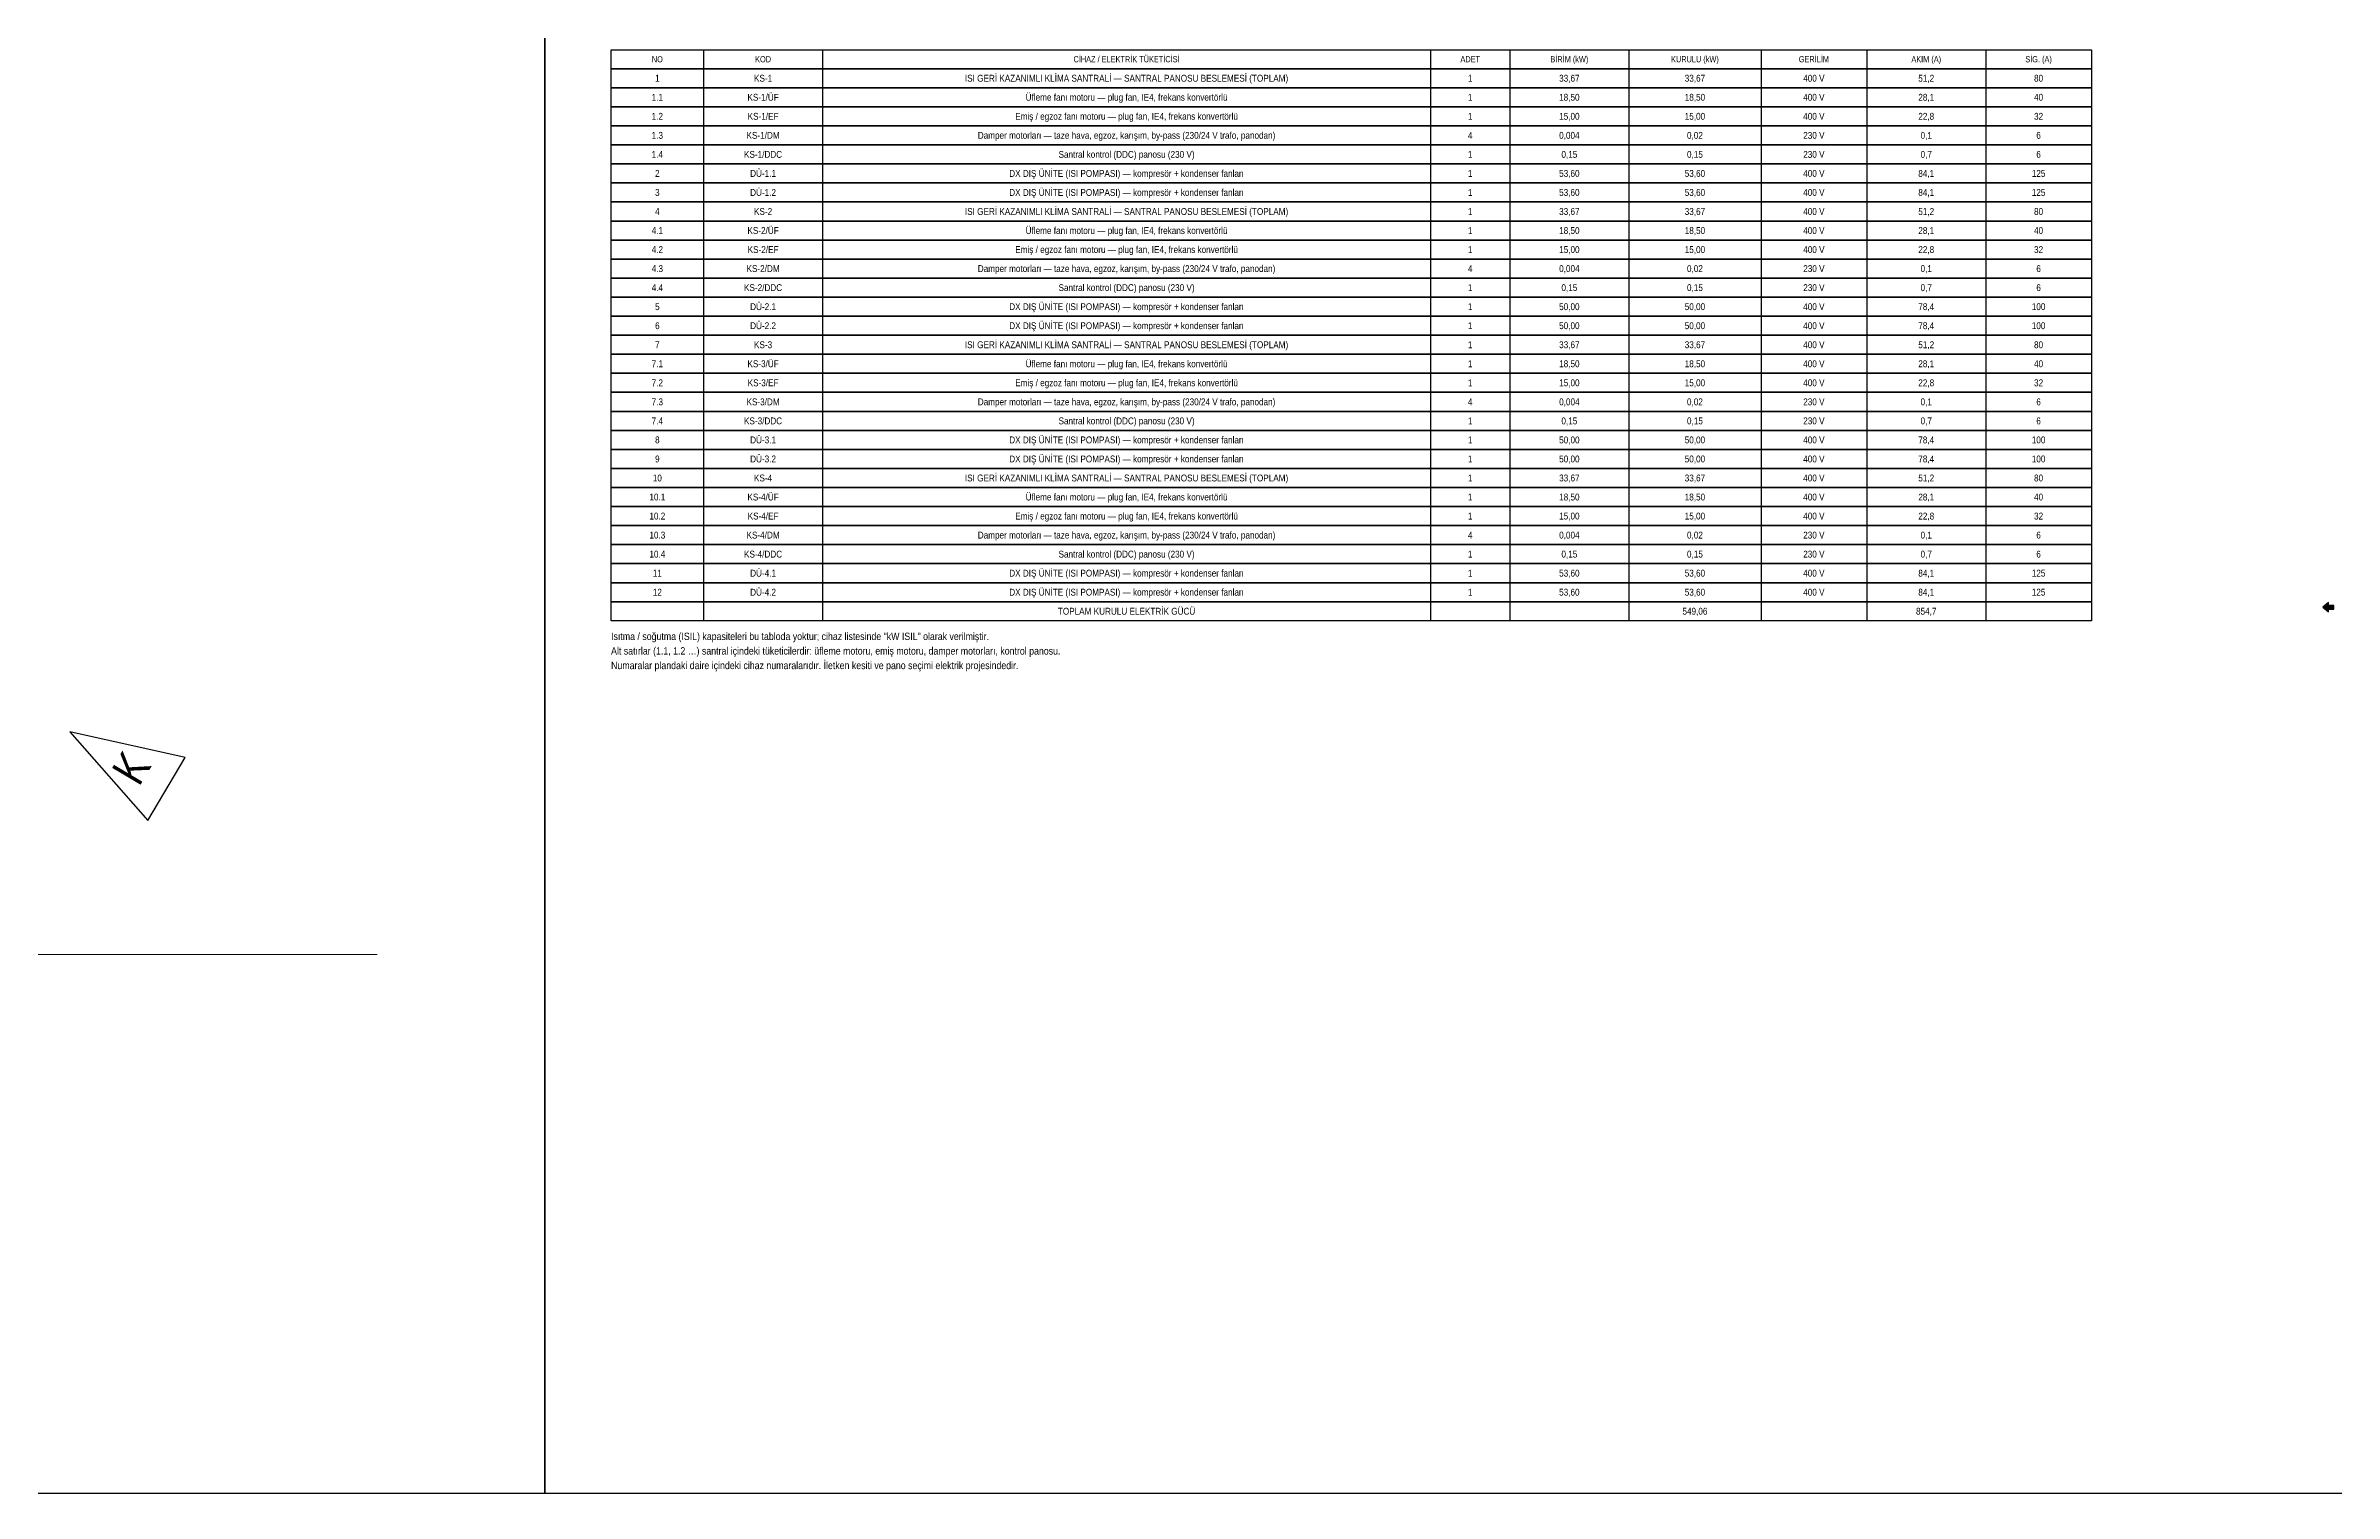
# Model space of a CAD drawing. Header units: centimetres. Extents: x 26200 to 152500, y -600 to 9300.
# Drawn here: x 42112 to 50768, y -600 to 4875 of the extents above; entities that cross this region are included whole.
import ezdxf
from ezdxf.enums import TextEntityAlignment as Align

# ---------------------------------------------------------------- set-up
doc = ezdxf.new("R2010")
doc.units = ezdxf.units.CM
for name, color, linetype in [('A-ANNO-TEXT', 8, 'Continuous'), ('L-SITE-CURB', 8, 'Continuous'), ('ROTAS-HAV-TABLO', 7, 'Continuous'), ('ROTAS-PAFTA', 144, 'Continuous')]:
    doc.layers.add(name, color=color, linetype=linetype)
doc.styles.add('ANTET', font='ARIALN.TTF', dxfattribs={"height": 15})
doc.styles.add('ROTAS', font='arial.ttf')

msp = doc.modelspace()

# ---------------------------------------------------------------- hatches: boundary and pattern name
at = {"layer": 'A-ANNO-TEXT'}
h = msp.add_hatch(color=256, dxfattribs=at)
h.dxf.hatch_style = 1
h.paths.add_polyline_path([(50724.9, 2751.1), (50746.1, 2733.4), (50746.1, 2744.4), (50767.2, 2744.4), (50767.2, 2757.8), (50746.1, 2757.8), (50746.1, 2768.8)])

# ---------------------------------------------------------------- linework, layer by layer
for points in [[(50724.9, 2751.1), (50746.1, 2733.4), (50746.1, 2744.4), (50767.2, 2744.4), (50767.2, 2757.8), (50746.1, 2757.8), (50746.1, 2768.8)], [(42202.7, 2280.4), (42497.3, 1944), (42639.1, 2182.8)]]:
    msp.add_lwpolyline(points, close=True, dxfattribs=at)
at = {"layer": 'L-SITE-CURB', "lineweight": 0}
msp.add_line((40998, 1438), (43365.5, 1438), dxfattribs=at)
at = {"layer": 'ROTAS-HAV-TABLO'}
for p, q in [((44600, 4860), (44600, 4788)), ((45050, 4860), (45050, 4788)), ((47350, 4860), (47350, 4788)), ((47650, 4860), (47650, 4788)), ((48100, 4860), (48100, 4788)), ((48600, 4860), (48600, 4788)), ((49000, 4860), (49000, 4788)), ((49450, 4860), (49450, 4788)), ((44600, 4788), (44600, 4716)), ((45050, 4788), (45050, 4716)), ((47350, 4788), (47350, 4716)), ((47650, 4788), (47650, 4716)), ((48100, 4788), (48100, 4716)), ((48600, 4788), (48600, 4716)), ((49000, 4788), (49000, 4716)), ((49450, 4788), (49450, 4716)), ((44600, 4716), (44600, 4644)), ((45050, 4716), (45050, 4644)), ((47350, 4716), (47350, 4644)), ((47650, 4716), (47650, 4644)), ((48100, 4716), (48100, 4644)), ((48600, 4716), (48600, 4644)), ((49000, 4716), (49000, 4644)), ((49450, 4716), (49450, 4644)), ((44600, 4644), (44600, 4572)), ((45050, 4644), (45050, 4572)), ((47350, 4644), (47350, 4572)), ((47650, 4644), (47650, 4572)), ((48100, 4644), (48100, 4572)), ((48600, 4644), (48600, 4572)), ((49000, 4644), (49000, 4572)), ((49450, 4644), (49450, 4572)), ((44600, 4572), (44600, 4500)), ((45050, 4572), (45050, 4500)), ((47350, 4572), (47350, 4500)), ((47650, 4572), (47650, 4500)), ((48100, 4572), (48100, 4500)), ((48600, 4572), (48600, 4500)), ((49000, 4572), (49000, 4500)), ((49450, 4572), (49450, 4500)), ((44600, 4500), (44600, 4428)), ((44600, 4428), (44600, 4356)), ((45050, 4500), (45050, 4428)), ((45050, 4428), (45050, 4356)), ((47350, 4500), (47350, 4428)), ((47350, 4428), (47350, 4356)), ((47650, 4500), (47650, 4428)), ((47650, 4428), (47650, 4356)), ((48100, 4500), (48100, 4428)), ((48100, 4428), (48100, 4356)), ((48600, 4500), (48600, 4428)), ((48600, 4428), (48600, 4356)), ((49000, 4500), (49000, 4428)), ((49000, 4428), (49000, 4356)), ((49450, 4500), (49450, 4428)), ((49450, 4428), (49450, 4356)), ((44600, 4356), (44600, 4284)), ((45050, 4356), (45050, 4284)), ((47350, 4356), (47350, 4284)), ((47650, 4356), (47650, 4284)), ((48100, 4356), (48100, 4284)), ((48600, 4356), (48600, 4284)), ((49000, 4356), (49000, 4284)), ((49450, 4356), (49450, 4284)), ((44600, 4284), (44600, 4212)), ((45050, 4284), (45050, 4212)), ((47350, 4284), (47350, 4212)), ((47650, 4284), (47650, 4212)), ((48100, 4284), (48100, 4212)), ((48600, 4284), (48600, 4212)), ((49000, 4284), (49000, 4212)), ((49450, 4284), (49450, 4212)), ((44600, 4212), (44600, 4140)), ((45050, 4212), (45050, 4140)), ((47350, 4212), (47350, 4140)), ((47650, 4212), (47650, 4140)), ((48100, 4212), (48100, 4140)), ((48600, 4212), (48600, 4140)), ((49000, 4212), (49000, 4140)), ((49450, 4212), (49450, 4140)), ((44600, 4140), (44600, 4068)), ((45050, 4140), (45050, 4068)), ((47350, 4140), (47350, 4068)), ((47650, 4140), (47650, 4068)), ((48100, 4140), (48100, 4068)), ((48600, 4140), (48600, 4068)), ((49000, 4140), (49000, 4068)), ((49450, 4140), (49450, 4068)), ((44600, 4068), (44600, 3996)), ((44600, 3996), (44600, 3924)), ((45050, 4068), (45050, 3996)), ((45050, 3996), (45050, 3924)), ((47350, 4068), (47350, 3996)), ((47350, 3996), (47350, 3924)), ((47650, 4068), (47650, 3996)), ((47650, 3996), (47650, 3924)), ((48100, 4068), (48100, 3996)), ((48100, 3996), (48100, 3924)), ((48600, 4068), (48600, 3996)), ((48600, 3996), (48600, 3924)), ((49000, 4068), (49000, 3996)), ((49000, 3996), (49000, 3924)), ((49450, 4068), (49450, 3996)), ((49450, 3996), (49450, 3924)), ((44600, 3924), (44600, 3852)), ((45050, 3924), (45050, 3852)), ((47350, 3924), (47350, 3852)), ((47650, 3924), (47650, 3852)), ((48100, 3924), (48100, 3852)), ((48600, 3924), (48600, 3852)), ((49000, 3924), (49000, 3852)), ((49450, 3924), (49450, 3852)), ((44600, 3852), (44600, 3780)), ((45050, 3852), (45050, 3780)), ((47350, 3852), (47350, 3780)), ((47650, 3852), (47650, 3780)), ((48100, 3852), (48100, 3780)), ((48600, 3852), (48600, 3780)), ((49000, 3852), (49000, 3780)), ((49450, 3852), (49450, 3780)), ((44600, 3780), (44600, 3708)), ((45050, 3780), (45050, 3708)), ((47350, 3780), (47350, 3708)), ((47650, 3780), (47650, 3708)), ((48100, 3780), (48100, 3708)), ((48600, 3780), (48600, 3708)), ((49000, 3780), (49000, 3708)), ((49450, 3780), (49450, 3708)), ((44600, 3708), (44600, 3636)), ((44600, 3636), (44600, 3564)), ((45050, 3708), (45050, 3636)), ((45050, 3636), (45050, 3564)), ((47350, 3708), (47350, 3636)), ((47350, 3636), (47350, 3564)), ((47650, 3708), (47650, 3636)), ((47650, 3636), (47650, 3564)), ((48100, 3708), (48100, 3636)), ((48100, 3636), (48100, 3564)), ((48600, 3708), (48600, 3636)), ((48600, 3636), (48600, 3564)), ((49000, 3708), (49000, 3636)), ((49000, 3636), (49000, 3564)), ((49450, 3708), (49450, 3636)), ((49450, 3636), (49450, 3564)), ((44600, 3564), (44600, 3492)), ((45050, 3564), (45050, 3492)), ((47350, 3564), (47350, 3492)), ((47650, 3564), (47650, 3492)), ((48100, 3564), (48100, 3492)), ((48600, 3564), (48600, 3492)), ((49000, 3564), (49000, 3492)), ((49450, 3564), (49450, 3492)), ((44600, 3492), (44600, 3420)), ((45050, 3492), (45050, 3420)), ((47350, 3492), (47350, 3420)), ((47650, 3492), (47650, 3420)), ((48100, 3492), (48100, 3420)), ((48600, 3492), (48600, 3420)), ((49000, 3492), (49000, 3420)), ((49450, 3492), (49450, 3420)), ((44600, 3420), (44600, 3348)), ((45050, 3420), (45050, 3348)), ((47350, 3420), (47350, 3348)), ((47650, 3420), (47650, 3348)), ((48100, 3420), (48100, 3348)), ((48600, 3420), (48600, 3348)), ((49000, 3420), (49000, 3348)), ((49450, 3420), (49450, 3348)), ((44600, 3348), (44600, 3276)), ((45050, 3348), (45050, 3276)), ((47350, 3348), (47350, 3276)), ((47650, 3348), (47650, 3276)), ((48100, 3348), (48100, 3276)), ((48600, 3348), (48600, 3276)), ((49000, 3348), (49000, 3276)), ((49450, 3348), (49450, 3276)), ((44600, 3276), (44600, 3204)), ((44600, 3204), (44600, 3132)), ((45050, 3276), (45050, 3204)), ((45050, 3204), (45050, 3132)), ((47350, 3276), (47350, 3204)), ((47350, 3204), (47350, 3132)), ((47650, 3276), (47650, 3204)), ((47650, 3204), (47650, 3132)), ((48100, 3276), (48100, 3204)), ((48100, 3204), (48100, 3132)), ((48600, 3276), (48600, 3204)), ((48600, 3204), (48600, 3132)), ((49000, 3276), (49000, 3204)), ((49000, 3204), (49000, 3132)), ((49450, 3276), (49450, 3204)), ((49450, 3204), (49450, 3132)), ((44600, 3132), (44600, 3060)), ((45050, 3132), (45050, 3060)), ((47350, 3132), (47350, 3060)), ((47650, 3132), (47650, 3060)), ((48100, 3132), (48100, 3060)), ((48600, 3132), (48600, 3060)), ((49000, 3132), (49000, 3060)), ((49450, 3132), (49450, 3060)), ((44600, 3060), (44600, 2988)), ((45050, 3060), (45050, 2988)), ((47350, 3060), (47350, 2988)), ((47650, 3060), (47650, 2988)), ((48100, 3060), (48100, 2988)), ((48600, 3060), (48600, 2988)), ((49000, 3060), (49000, 2988)), ((49450, 3060), (49450, 2988)), ((44600, 2988), (44600, 2916)), ((45050, 2988), (45050, 2916)), ((47350, 2988), (47350, 2916)), ((47650, 2988), (47650, 2916)), ((48100, 2988), (48100, 2916)), ((48600, 2988), (48600, 2916)), ((49000, 2988), (49000, 2916)), ((49450, 2988), (49450, 2916)), ((44600, 2916), (44600, 2844)), ((45050, 2916), (45050, 2844)), ((47350, 2916), (47350, 2844)), ((47650, 2916), (47650, 2844)), ((48100, 2916), (48100, 2844)), ((48600, 2916), (48600, 2844)), ((49000, 2916), (49000, 2844)), ((49450, 2916), (49450, 2844)), ((44600, 2844), (44600, 2772)), ((44600, 2772), (44600, 2700)), ((45050, 2844), (45050, 2772)), ((45050, 2772), (45050, 2700)), ((47350, 2844), (47350, 2772)), ((47350, 2772), (47350, 2700)), ((47650, 2844), (47650, 2772)), ((47650, 2772), (47650, 2700)), ((48100, 2844), (48100, 2772)), ((48100, 2772), (48100, 2700)), ((48600, 2844), (48600, 2772)), ((48600, 2772), (48600, 2700)), ((49000, 2844), (49000, 2772)), ((49000, 2772), (49000, 2700)), ((49450, 2844), (49450, 2772)), ((49450, 2772), (49450, 2700))]:
    msp.add_line(p, q, dxfattribs=at)
for points in [[(44250, 4860), (49850, 4860), (49850, 4788), (44250, 4788)], [(44250, 4788), (49850, 4788), (49850, 4716), (44250, 4716)], [(44250, 4716), (49850, 4716), (49850, 4644), (44250, 4644)], [(44250, 4644), (49850, 4644), (49850, 4572), (44250, 4572)], [(44250, 4572), (49850, 4572), (49850, 4500), (44250, 4500)], [(44250, 4500), (49850, 4500), (49850, 4428), (44250, 4428)], [(44250, 4428), (49850, 4428), (49850, 4356), (44250, 4356)], [(44250, 4356), (49850, 4356), (49850, 4284), (44250, 4284)], [(44250, 4284), (49850, 4284), (49850, 4212), (44250, 4212)], [(44250, 4212), (49850, 4212), (49850, 4140), (44250, 4140)], [(44250, 4140), (49850, 4140), (49850, 4068), (44250, 4068)], [(44250, 4068), (49850, 4068), (49850, 3996), (44250, 3996)], [(44250, 3996), (49850, 3996), (49850, 3924), (44250, 3924)], [(44250, 3924), (49850, 3924), (49850, 3852), (44250, 3852)], [(44250, 3852), (49850, 3852), (49850, 3780), (44250, 3780)], [(44250, 3780), (49850, 3780), (49850, 3708), (44250, 3708)], [(44250, 3708), (49850, 3708), (49850, 3636), (44250, 3636)], [(44250, 3636), (49850, 3636), (49850, 3564), (44250, 3564)], [(44250, 3564), (49850, 3564), (49850, 3492), (44250, 3492)], [(44250, 3492), (49850, 3492), (49850, 3420), (44250, 3420)], [(44250, 3420), (49850, 3420), (49850, 3348), (44250, 3348)], [(44250, 3348), (49850, 3348), (49850, 3276), (44250, 3276)], [(44250, 3276), (49850, 3276), (49850, 3204), (44250, 3204)], [(44250, 3204), (49850, 3204), (49850, 3132), (44250, 3132)], [(44250, 3132), (49850, 3132), (49850, 3060), (44250, 3060)], [(44250, 3060), (49850, 3060), (49850, 2988), (44250, 2988)], [(44250, 2988), (49850, 2988), (49850, 2916), (44250, 2916)], [(44250, 2916), (49850, 2916), (49850, 2844), (44250, 2844)], [(44250, 2844), (49850, 2844), (49850, 2772), (44250, 2772)], [(44250, 2772), (49850, 2772), (49850, 2700), (44250, 2700)]]:
    msp.add_lwpolyline(points, close=True, dxfattribs=at)
at = {"layer": 'ROTAS-PAFTA'}
for points in [[(28500, -600), (44000, -600), (44000, 9300), (28500, 9300)], [(44000, -600), (75600, -600), (75600, 9300), (44000, 9300)]]:
    msp.add_lwpolyline(points, close=True, dxfattribs=at)

# ---------------------------------------------------------------- texts
at = {"layer": 'A-ANNO-TEXT', "insert": (42434.9, 2142.6), "char_height": 125, "attachment_point": 5, "rotation": 59.3, "style": 'ANTET'}
msp.add_mtext_dynamic_manual_height_columns('K', width=270.055, gutter_width=500, heights=[0], dxfattribs=at)
at = {"layer": 'ROTAS-HAV-TABLO', "style": 'ROTAS', "width": 0.85}
for s, height, p in [('NO', 23.4, (44425, 4824)), ('1', 26, (44425, 4752)), ('KS-1', 26, (44825, 4752)), ('KOD', 23.4, (44825, 4824)), ('ISI GERİ KAZANIMLI KLİMA SANTRALİ — SANTRAL PANOSU BESLEMESİ (TOPLAM)', 26, (46200, 4752)), ('CİHAZ / ELEKTRİK TÜKETİCİSİ', 23.4, (46200, 4824)), ('ADET', 23.4, (47500, 4824)), ('1', 26, (47500, 4752)), ('BİRİM (kW)', 23.4, (47875, 4824)), ('33,67', 26, (47875, 4752)), ('KURULU (kW)', 23.4, (48350, 4824)), ('33,67', 26, (48350, 4752)), ('GERİLİM', 23.4, (48800, 4824)), ('400 V', 26, (48800, 4752)), ('AKIM (A)', 23.4, (49225, 4824)), ('51,2', 26, (49225, 4752)), ('SİG. (A)', 23.4, (49650, 4824)), ('80', 26, (49650, 4752)), ('1.1', 26, (44425, 4680)), ('KS-1/ÜF', 26, (44825, 4680)), ('Üfleme fanı motoru — plug fan, IE4, frekans konvertörlü', 26, (46200, 4680)), ('1', 26, (47500, 4680)), ('18,50', 26, (47875, 4680)), ('18,50', 26, (48350, 4680)), ('400 V', 26, (48800, 4680)), ('28,1', 26, (49225, 4680)), ('40', 26, (49650, 4680)), ('1.2', 26, (44425, 4608)), ('KS-1/EF', 26, (44825, 4608)), ('Emiş / egzoz fanı motoru — plug fan, IE4, frekans konvertörlü', 26, (46200, 4608)), ('1', 26, (47500, 4608)), ('15,00', 26, (47875, 4608)), ('15,00', 26, (48350, 4608)), ('400 V', 26, (48800, 4608)), ('22,8', 26, (49225, 4608)), ('32', 26, (49650, 4608)), ('1.3', 26, (44425, 4536)), ('KS-1/DM', 26, (44825, 4536)), ('Damper motorları — taze hava, egzoz, karışım, by-pass (230/24 V trafo, panodan)', 26, (46200, 4536)), ('4', 26, (47500, 4536)), ('0,004', 26, (47875, 4536)), ('0,02', 26, (48350, 4536)), ('230 V', 26, (48800, 4536)), ('0,1', 26, (49225, 4536)), ('6', 26, (49650, 4536)), ('1.4', 26, (44425, 4464)), ('KS-1/DDC', 26, (44825, 4464)), ('Santral kontrol (DDC) panosu (230 V)', 26, (46200, 4464)), ('1', 26, (47500, 4464)), ('0,15', 26, (47875, 4464)), ('0,15', 26, (48350, 4464)), ('230 V', 26, (48800, 4464)), ('0,7', 26, (49225, 4464)), ('6', 26, (49650, 4464)), ('3', 26, (44425, 4320)), ('2', 26, (44425, 4392)), ('DÜ-1.1', 26, (44825, 4392)), ('DÜ-1.2', 26, (44825, 4320)), ('DX DIŞ ÜNİTE (ISI POMPASI) — kompresör + kondenser fanları', 26, (46200, 4392)), ('DX DIŞ ÜNİTE (ISI POMPASI) — kompresör + kondenser fanları', 26, (46200, 4320)), ('1', 26, (47500, 4392)), ('1', 26, (47500, 4320)), ('53,60', 26, (47875, 4392)), ('53,60', 26, (47875, 4320)), ('53,60', 26, (48350, 4392)), ('53,60', 26, (48350, 4320)), ('400 V', 26, (48800, 4392)), ('400 V', 26, (48800, 4320)), ('84,1', 26, (49225, 4392)), ('84,1', 26, (49225, 4320)), ('125', 26, (49650, 4392)), ('125', 26, (49650, 4320)), ('4', 26, (44425, 4248)), ('KS-2', 26, (44825, 4248)), ('ISI GERİ KAZANIMLI KLİMA SANTRALİ — SANTRAL PANOSU BESLEMESİ (TOPLAM)', 26, (46200, 4248)), ('1', 26, (47500, 4248)), ('33,67', 26, (47875, 4248)), ('33,67', 26, (48350, 4248)), ('400 V', 26, (48800, 4248)), ('51,2', 26, (49225, 4248)), ('80', 26, (49650, 4248)), ('4.1', 26, (44425, 4176)), ('KS-2/ÜF', 26, (44825, 4176)), ('Üfleme fanı motoru — plug fan, IE4, frekans konvertörlü', 26, (46200, 4176)), ('1', 26, (47500, 4176)), ('18,50', 26, (47875, 4176)), ('18,50', 26, (48350, 4176)), ('400 V', 26, (48800, 4176)), ('28,1', 26, (49225, 4176)), ('40', 26, (49650, 4176)), ('4.2', 26, (44425, 4104)), ('KS-2/EF', 26, (44825, 4104)), ('Emiş / egzoz fanı motoru — plug fan, IE4, frekans konvertörlü', 26, (46200, 4104)), ('1', 26, (47500, 4104)), ('15,00', 26, (47875, 4104)), ('15,00', 26, (48350, 4104)), ('400 V', 26, (48800, 4104)), ('22,8', 26, (49225, 4104)), ('32', 26, (49650, 4104)), ('4.3', 26, (44425, 4032)), ('KS-2/DM', 26, (44825, 4032)), ('Damper motorları — taze hava, egzoz, karışım, by-pass (230/24 V trafo, panodan)', 26, (46200, 4032)), ('4', 26, (47500, 4032)), ('0,004', 26, (47875, 4032)), ('0,02', 26, (48350, 4032)), ('230 V', 26, (48800, 4032)), ('0,1', 26, (49225, 4032)), ('6', 26, (49650, 4032)), ('4.4', 26, (44425, 3960)), ('5', 26, (44425, 3888)), ('KS-2/DDC', 26, (44825, 3960)), ('DÜ-2.1', 26, (44825, 3888)), ('DX DIŞ ÜNİTE (ISI POMPASI) — kompresör + kondenser fanları', 26, (46200, 3888)), ('Santral kontrol (DDC) panosu (230 V)', 26, (46200, 3960)), ('1', 26, (47500, 3960)), ('1', 26, (47500, 3888)), ('50,00', 26, (47875, 3888)), ('0,15', 26, (47875, 3960)), ('50,00', 26, (48350, 3888)), ('0,15', 26, (48350, 3960)), ('400 V', 26, (48800, 3888)), ('230 V', 26, (48800, 3960)), ('78,4', 26, (49225, 3888)), ('0,7', 26, (49225, 3960)), ('100', 26, (49650, 3888)), ('6', 26, (49650, 3960)), ('6', 26, (44425, 3816)), ('DÜ-2.2', 26, (44825, 3816)), ('DX DIŞ ÜNİTE (ISI POMPASI) — kompresör + kondenser fanları', 26, (46200, 3816)), ('1', 26, (47500, 3816)), ('50,00', 26, (47875, 3816)), ('50,00', 26, (48350, 3816)), ('400 V', 26, (48800, 3816)), ('78,4', 26, (49225, 3816)), ('100', 26, (49650, 3816)), ('7', 26, (44425, 3744)), ('KS-3', 26, (44825, 3744)), ('ISI GERİ KAZANIMLI KLİMA SANTRALİ — SANTRAL PANOSU BESLEMESİ (TOPLAM)', 26, (46200, 3744)), ('1', 26, (47500, 3744)), ('33,67', 26, (47875, 3744)), ('33,67', 26, (48350, 3744)), ('400 V', 26, (48800, 3744)), ('51,2', 26, (49225, 3744)), ('80', 26, (49650, 3744)), ('7.1', 26, (44425, 3672)), ('KS-3/ÜF', 26, (44825, 3672)), ('Üfleme fanı motoru — plug fan, IE4, frekans konvertörlü', 26, (46200, 3672)), ('1', 26, (47500, 3672)), ('18,50', 26, (47875, 3672)), ('18,50', 26, (48350, 3672)), ('400 V', 26, (48800, 3672)), ('28,1', 26, (49225, 3672)), ('40', 26, (49650, 3672)), ('7.2', 26, (44425, 3600)), ('KS-3/EF', 26, (44825, 3600)), ('Emiş / egzoz fanı motoru — plug fan, IE4, frekans konvertörlü', 26, (46200, 3600)), ('1', 26, (47500, 3600)), ('15,00', 26, (47875, 3600)), ('15,00', 26, (48350, 3600)), ('400 V', 26, (48800, 3600)), ('22,8', 26, (49225, 3600)), ('32', 26, (49650, 3600)), ('7.3', 26, (44425, 3528)), ('7.4', 26, (44425, 3456)), ('KS-3/DDC', 26, (44825, 3456)), ('KS-3/DM', 26, (44825, 3528)), ('Damper motorları — taze hava, egzoz, karışım, by-pass (230/24 V trafo, panodan)', 26, (46200, 3528)), ('Santral kontrol (DDC) panosu (230 V)', 26, (46200, 3456)), ('4', 26, (47500, 3528)), ('1', 26, (47500, 3456)), ('0,004', 26, (47875, 3528)), ('0,15', 26, (47875, 3456)), ('0,02', 26, (48350, 3528)), ('0,15', 26, (48350, 3456)), ('230 V', 26, (48800, 3528)), ('230 V', 26, (48800, 3456)), ('0,1', 26, (49225, 3528)), ('0,7', 26, (49225, 3456)), ('6', 26, (49650, 3528)), ('6', 26, (49650, 3456)), ('8', 26, (44425, 3384)), ('DÜ-3.1', 26, (44825, 3384)), ('DX DIŞ ÜNİTE (ISI POMPASI) — kompresör + kondenser fanları', 26, (46200, 3384)), ('1', 26, (47500, 3384)), ('50,00', 26, (47875, 3384)), ('50,00', 26, (48350, 3384)), ('400 V', 26, (48800, 3384)), ('78,4', 26, (49225, 3384)), ('100', 26, (49650, 3384)), ('9', 26, (44425, 3312)), ('DÜ-3.2', 26, (44825, 3312)), ('DX DIŞ ÜNİTE (ISI POMPASI) — kompresör + kondenser fanları', 26, (46200, 3312)), ('1', 26, (47500, 3312)), ('50,00', 26, (47875, 3312)), ('50,00', 26, (48350, 3312)), ('400 V', 26, (48800, 3312)), ('78,4', 26, (49225, 3312)), ('100', 26, (49650, 3312)), ('10', 26, (44425, 3240)), ('KS-4', 26, (44825, 3240)), ('ISI GERİ KAZANIMLI KLİMA SANTRALİ — SANTRAL PANOSU BESLEMESİ (TOPLAM)', 26, (46200, 3240)), ('1', 26, (47500, 3240)), ('33,67', 26, (47875, 3240)), ('33,67', 26, (48350, 3240)), ('400 V', 26, (48800, 3240)), ('51,2', 26, (49225, 3240)), ('80', 26, (49650, 3240)), ('10.1', 26, (44425, 3168)), ('KS-4/ÜF', 26, (44825, 3168)), ('Üfleme fanı motoru — plug fan, IE4, frekans konvertörlü', 26, (46200, 3168)), ('1', 26, (47500, 3168)), ('18,50', 26, (47875, 3168)), ('18,50', 26, (48350, 3168)), ('400 V', 26, (48800, 3168)), ('28,1', 26, (49225, 3168)), ('40', 26, (49650, 3168)), ('10.2', 26, (44425, 3096)), ('10.3', 26, (44425, 3024)), ('KS-4/DM', 26, (44825, 3024)), ('KS-4/EF', 26, (44825, 3096)), ('Damper motorları — taze hava, egzoz, karışım, by-pass (230/24 V trafo, panodan)', 26, (46200, 3024)), ('Emiş / egzoz fanı motoru — plug fan, IE4, frekans konvertörlü', 26, (46200, 3096)), ('4', 26, (47500, 3024)), ('1', 26, (47500, 3096)), ('0,004', 26, (47875, 3024)), ('15,00', 26, (47875, 3096)), ('15,00', 26, (48350, 3096)), ('0,02', 26, (48350, 3024)), ('400 V', 26, (48800, 3096)), ('230 V', 26, (48800, 3024)), ('22,8', 26, (49225, 3096)), ('0,1', 26, (49225, 3024)), ('32', 26, (49650, 3096)), ('6', 26, (49650, 3024)), ('10.4', 26, (44425, 2952)), ('KS-4/DDC', 26, (44825, 2952)), ('Santral kontrol (DDC) panosu (230 V)', 26, (46200, 2952)), ('1', 26, (47500, 2952)), ('0,15', 26, (47875, 2952)), ('0,15', 26, (48350, 2952)), ('230 V', 26, (48800, 2952)), ('0,7', 26, (49225, 2952)), ('6', 26, (49650, 2952)), ('11', 26, (44425, 2880)), ('DÜ-4.1', 26, (44825, 2880)), ('DX DIŞ ÜNİTE (ISI POMPASI) — kompresör + kondenser fanları', 26, (46200, 2880)), ('1', 26, (47500, 2880)), ('53,60', 26, (47875, 2880)), ('53,60', 26, (48350, 2880)), ('400 V', 26, (48800, 2880)), ('84,1', 26, (49225, 2880)), ('125', 26, (49650, 2880)), ('12', 26, (44425, 2808)), ('DÜ-4.2', 26, (44825, 2808)), ('DX DIŞ ÜNİTE (ISI POMPASI) — kompresör + kondenser fanları', 26, (46200, 2808)), ('1', 26, (47500, 2808)), ('53,60', 26, (47875, 2808)), ('53,60', 26, (48350, 2808)), ('400 V', 26, (48800, 2808)), ('84,1', 26, (49225, 2808)), ('125', 26, (49650, 2808)), ('TOPLAM KURULU ELEKTRİK GÜCÜ', 26, (46200, 2736)), ('549,06', 26, (48350, 2736)), ('854,7', 26, (49225, 2736))]:
    msp.add_text(s, height=height, dxfattribs=at).set_placement(p, align=Align.MIDDLE_CENTER)
for s, p in [('Alt satırlar (1.1, 1.2 …) santral içindeki tüketicilerdir: üfleme motoru, emiş motoru, damper motorları, kontrol panosu.', (44250, 2600)), ('Isıtma / soğutma (ISIL) kapasiteleri bu tabloda yoktur; cihaz listesinde "kW ISIL" olarak verilmiştir.', (44250, 2655)), ('Numaralar plandaki daire içindeki cihaz numaralarıdır. İletken kesiti ve pano seçimi elektrik projesindedir.', (44250, 2545))]:
    msp.add_text(s, height=28, dxfattribs=at).set_placement(p, align=Align.TOP_LEFT)

doc.saveas('drawing.dxf')
